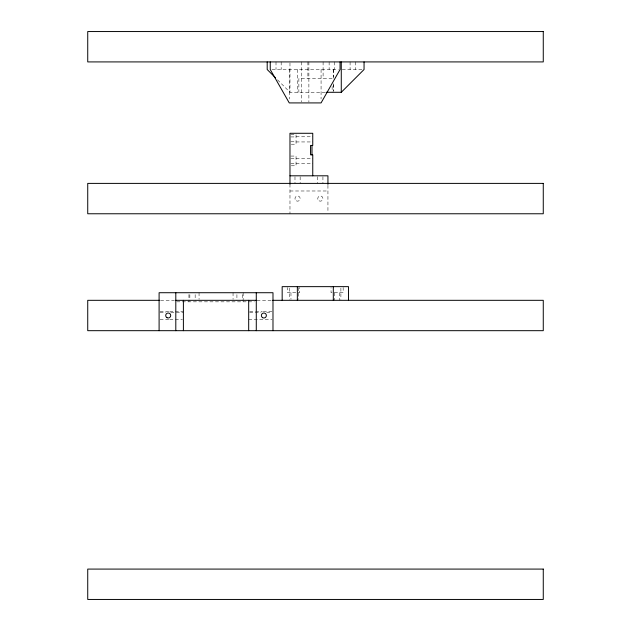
<?xml version="1.0" encoding="UTF-8"?>
<svg xmlns="http://www.w3.org/2000/svg" width="631" height="631" viewBox="0 0 631 631"><rect width="100%" height="100%" fill="white"/><g stroke="black" fill="none" stroke-linecap="round" stroke-linejoin="round"><path stroke-width="0.47" stroke-dasharray="3.15 2.37" d="M271.945 69.513L338.374 69.513M342.231 69.513L362.155 69.513M332.135 78.623L298.865 78.623L298.865 92.292M277.553 79.861L289.976 92.292L326.195 92.292M290.844 134.498L296.049 134.498L296.049 144.215L290.844 144.215M296.049 136.777L312.755 136.777M290.844 136.927L296.049 136.927M290.844 141.786L296.049 141.786M296.049 141.943L312.755 141.943M290.844 156.062L296.049 156.062L296.049 165.779L290.844 165.779M296.049 158.342L312.755 158.342M290.844 158.491L296.049 158.491M290.844 163.35L296.049 163.35M296.049 163.5L312.755 163.5M289.976 190.988L327.939 190.988M295.789 292.721L287.491 292.721L287.491 287.515M298.077 292.721L299.622 292.721L299.622 287.515M332.064 292.721L331.046 292.721L331.046 287.515M334.43 292.721L343.161 292.721L343.161 287.515M160.542 300.317L174.314 300.317M256.959 300.317L271.716 300.317M176.767 301.831L254.348 301.831M160.069 311.706L168.816 311.706M169.786 311.706L183.392 311.706M249.663 311.706L254.522 311.706M255.492 311.706L262.291 311.706M263.269 311.706L272.008 311.706M160.069 312.463L165.906 312.463M170.764 312.463L183.392 312.463M249.639 312.463L261.029 312.463M266.637 312.463L271.464 312.463M160.069 319.294L168.816 319.294M169.786 319.294L182.422 319.294M248.685 319.294L272.008 319.294M333.531 69.513L333.594 79.001M333.625 83.749L333.681 91.337L333.689 82.795M355.245 61.917L355.245 69.513M350.087 61.917L350.087 69.513M340.898 288.17L340.898 299.378M339.683 292.721L339.683 300.317M334.525 292.721L334.525 300.317M334.296 61.917L334.296 69.513M333.689 69.513L333.689 77.1M332.135 86.431L332.135 92.292M329.13 61.917L329.13 69.513M327.939 185.293L327.939 212.813M323.096 61.917L323.096 78.623M322.93 176.751L322.93 183.392M321.069 69.513L321.069 98.988M317.764 176.751L317.764 183.392M308.882 61.917L308.882 101.938M307.904 61.917L307.904 78.623M301.444 61.917L301.444 101.938M300.151 176.751L300.151 183.392M298.637 287.626L298.637 299.339M297.572 69.513L297.572 92.292M294.985 176.751L294.985 183.392M290.97 292.721L290.97 299.37M289.976 62.895L289.976 92.292M289.976 184.142L289.976 213.767M289.755 288.17L289.755 299.378M289.258 69.513L289.258 98.988M281.174 61.917L281.174 69.513M276.007 61.917L276.007 69.513M243.148 292.721L243.148 301.831M242.233 294.622L242.233 300.317M236.917 294.622L236.917 300.317M233.052 292.721L233.052 299.37M199.057 292.721L199.057 299.37M195.16 294.622L195.16 300.317M189.852 294.622L189.852 300.317M188.937 294.543L188.937 301.831M319.057 200.816A2.579 2.579 0 0 0 322.93 198.576A2.579 2.579 0 0 0 319.057 196.344A2.579 2.579 0 0 0 319.057 200.816M296.278 200.816A2.579 2.579 0 0 0 300.151 198.576A2.579 2.579 0 0 0 296.278 196.344A2.579 2.579 0 0 0 296.278 200.816"/><path stroke-width="0.95" d="M326.195 92.292L341.276 92.292L364.055 69.513L364.055 61.917M289.976 175.804L327.939 175.804L327.939 184.347M159.556 300.317L87.733 300.317L87.733 330.683L543.267 330.683L543.267 300.317L272.702 300.317M175.804 300.317L256.281 300.317M275.479 77.794L267.197 69.513L267.197 61.917M348.493 300.317L348.493 286.648L282.167 286.648L282.167 300.317M341.276 61.917L341.276 92.292M340.062 61.917L340.062 69.513L321.069 102.916L289.258 102.916L270.234 69.513L270.234 61.917M333.31 286.648L333.31 300.317M312.755 175.804L312.755 154.847L310.555 154.847L310.555 145.438L312.755 145.438L312.755 133.283L289.976 133.283L289.976 184.142M311.998 145.438L311.998 154.847M297.351 286.648L297.351 300.317M272.986 330.683L272.986 292.721L159.099 292.721L159.099 330.683M256.281 292.721L256.281 330.683M248.685 300.317L248.685 330.683M183.392 300.317L183.392 330.683M175.804 292.721L175.804 330.683M543.267 31.55L87.733 31.55L87.733 61.917L543.267 61.917L543.267 31.55M543.267 183.392L87.733 183.392L87.733 213.767L543.267 213.767L543.267 183.392M543.267 569.083L87.733 569.083L87.733 599.45L543.267 599.45L543.267 569.083M166.955 317.669A2.508 2.508 0 0 0 170.717 315.5A2.508 2.508 0 0 0 166.955 313.331A2.508 2.508 0 0 0 166.955 317.669M262.622 317.669A2.508 2.508 0 0 0 266.377 315.5A2.508 2.508 0 0 0 262.622 313.331A2.508 2.508 0 0 0 262.622 317.669"/></g></svg>
